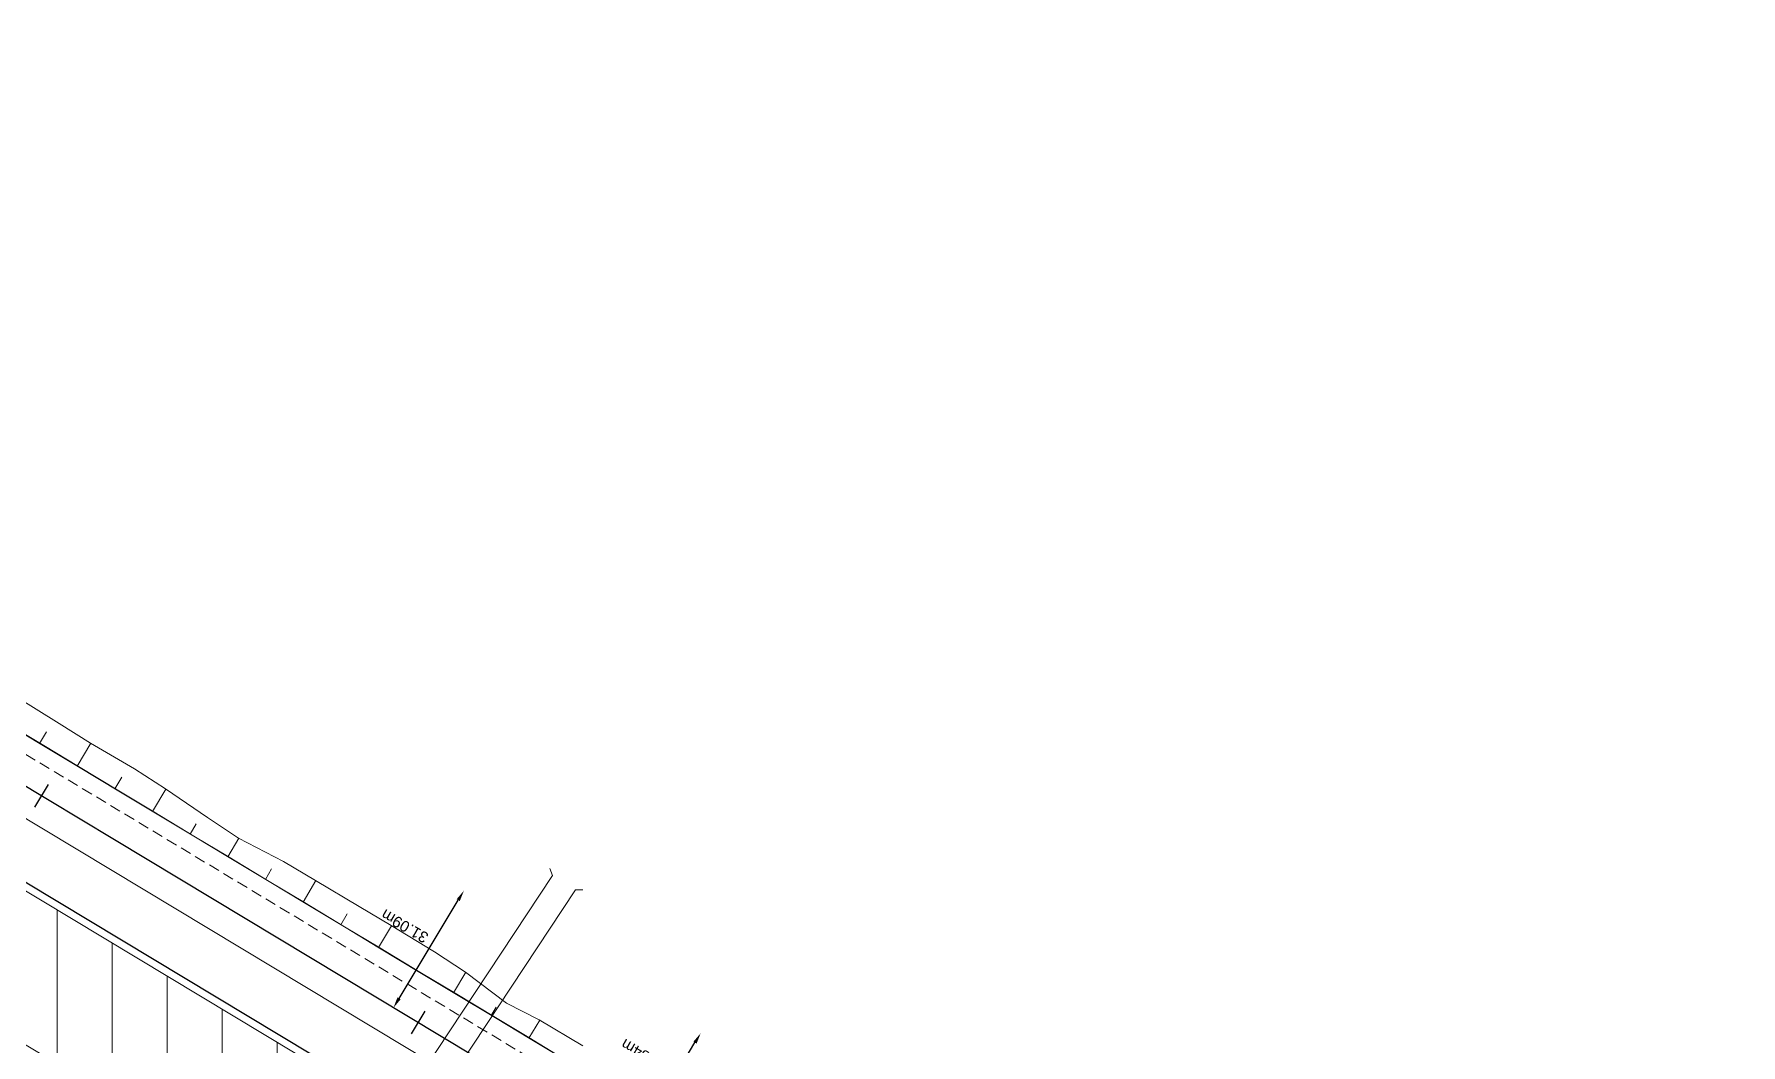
# Model space of a CAD drawing. Header units: metres. Extents: x 618805 to 628804, y 3390925 to 3396999.
# Drawn here: x 627041 to 627429.4, y 3392057 to 3392287 of the extents above; entities that cross this region are included whole.
import ezdxf

# ---------------------------------------------------------------- set-up
doc = ezdxf.new("R2010")
doc.units = ezdxf.units.M
doc.header["$MEASUREMENT"] = 0
doc.linetypes.add('HIDDEN', pattern=[0.375, 0.25, -0.125])
doc.layers.get('Defpoints').update_dxf_attribs({"lineweight": 0})
for name, color, linetype, lineweight in [('C-ALIG-LABL-DG', 1, 'Continuous', 25), ('NEW MANDI GOBINDGARH PLATFORM', 1, 'Continuous', 0), ('NEW MANDI GOBINDPUR LOOP LINES', 1, 'Continuous', 0), ('PROPOSED DFCC TOE LINE', 239, 'Continuous', 0), ('PROPOSED DFCC TOE SLOPES', 239, 'Continuous', 0), ('PROPOSED DFCC TRACK', 1, 'Continuous', 0), ('PROPOSED FORMATION LINE - PLAN', 187, 'Continuous', 0)]:
    doc.layers.add(name, color=color, linetype=linetype, lineweight=lineweight)
doc.layers.add('Dimension', color=10, linetype='Continuous')
doc.styles.get("Standard").update_dxf_attribs({"font": 'arial.ttf'})
doc.styles.add('Style-Arial', font='arial.ttf')
doc.dimstyles.get("Standard").update_dxf_attribs({"dimtxt": 2.5, "dimasz": 2.5, "dimexe": 0.18, "dimexo": 0.0625, "dimgap": 0.09, "dimtad": 0, "dimtih": 1, "dimtoh": 1, "dimdec": 3, "dimzin": 0, "dimdsep": 46, "dimtxsty": 'Standard', "dimcen": 0.09, "dimadec": 0, "dimazin": 0, "dimtfac": 1, "dimtdec": 3, "dimtofl": 0, "dimtmove": 0, "dimatfit": 3, "dimfxl": 1, "dimtolj": 1, "dimtzin": 0, "dimarcsym": 0})

# ---------------------------------------------------------------- blocks, each defined once
blk = doc.blocks.new('*D292')
at = {"layer": 'Defpoints', "color": 0, "transparency": 16777216}
for p in [(627138.8, 3392092.12), (627138.8, 3392092.12), (627122.76, 3392065.48)]:
    blk.add_point(p, dxfattribs=at)
at = {"layer": 'Dimension', "color": 0, "lineweight": -2, "transparency": 16777216}
blk.add_line((627124.05, 3392067.62), (627137.51, 3392089.97), dxfattribs=at)
at = {"layer": 'Dimension', "color": 0, "transparency": 16777216}
for points in [[(627137.15, 3392090.19), (627137.86, 3392089.76), (627138.8, 3392092.12)], [(627123.69, 3392067.84), (627124.41, 3392067.41), (627122.76, 3392065.48)]]:
    blk.add_solid(points, dxfattribs=at)
at = {"layer": 'Dimension', "color": 0, "lineweight": 0, "transparency": 16777216, "insert": (627125.33, 3392084.04), "char_height": 2.5, "attachment_point": 5, "rotation": 150, "style": 'Style-Arial'}
blk.add_mtext('\\A1;31.09m', dxfattribs=at)
blk = doc.blocks.new('TerminatorOpen_0.5')
at = {"color": 0, "linetype": 'ByBlock', "lineweight": -2}
for q in [(-1, 0.25), (-1, 0), (-1, -0.25)]:
    blk.add_line((0, 0), q, dxfattribs=at)
blk = doc.blocks.new('*D285')
at = {"layer": 'Defpoints', "color": 0, "transparency": 16777216}
for p in [(627192.67, 3392059.69), (627192.67, 3392059.69), (627179.86, 3392038.41)]:
    blk.add_point(p, dxfattribs=at)
at = {"layer": 'Dimension', "color": 0, "lineweight": -2, "transparency": 16777216}
blk.add_line((627181.15, 3392040.55), (627191.38, 3392057.55), dxfattribs=at)
at = {"layer": 'Dimension', "color": 0, "transparency": 16777216}
for points in [[(627191.02, 3392057.76), (627191.74, 3392057.33), (627192.67, 3392059.69)], [(627180.79, 3392040.76), (627181.5, 3392040.33), (627179.86, 3392038.41)]]:
    blk.add_solid(points, dxfattribs=at)
at = {"layer": 'Dimension', "color": 0, "lineweight": 0, "transparency": 16777216, "insert": (627179.91, 3392054.56), "char_height": 2.5, "attachment_point": 5, "rotation": 150, "style": 'Style-Arial'}
blk.add_mtext('\\A1;24.84m', dxfattribs=at)
blk = doc.blocks.new('Tick Hor')
blk.add_lwpolyline([(-0.5, 0), (0.5, 0)])

msp = doc.modelspace()

# ---------------------------------------------------------------- hatches: boundary and pattern name
at = {"layer": 'NEW MANDI GOBINDGARH PLATFORM', "lineweight": 0}
h = msp.add_hatch(dxfattribs=at)
h.set_pattern_fill('ANSI31', color=256, scale=100, angle=45)
h.set_pattern_definition([(90, (33.765, -20.325), (-12.5, 3e-15), [])])
h.paths.add_polyline_path([(626808.277, 3392230.9452), (626792.8029, 3392205.244), (627364.0509, 3391861.3783), (627371.5758, 3391856.8479), (627377.5657, 3391853.2307), (627382.0263, 3391850.5288), (627386.4627, 3391847.8307), (627392.4803, 3391844.1525), (627407.9524, 3391869.8505), (627406.5542, 3391870.7103), (627402.0801, 3391873.4451), (627397.592, 3391876.1747), (627393.0912, 3391878.9009), (627388.5711, 3391881.6306), (627384.0524, 3391884.3538), (627379.5247, 3391887.0798)])
h.paths.add_polyline_path([(627302.813, 3391913.6305), (627237.3144, 3391952.7737), (627233.9082, 3391947.2874), (627299.4068, 3391908.1442)], flags=16)
h.paths.add_polyline_path([(627044.2814, 3392071.543), (626976.4194, 3392111.976), (626973.8974, 3392107.7527), (627041.7594, 3392067.3197)], flags=16)

# ---------------------------------------------------------------- linework, layer by layer
at = {"layer": 'NEW MANDI GOBINDGARH PLATFORM', "linetype": 'Continuous', "lineweight": 0}
msp.add_lwpolyline([(626792.8029, 3392205.244), (626808.277, 3392230.9452), (627408.003, 3391869.9371), (627392.5312, 3391844.2345), (626792.8052, 3392205.2426)], dxfattribs=at)
at = {"layer": 'NEW MANDI GOBINDPUR LOOP LINES', "linetype": 'Continuous', "lineweight": 0, "flags": 128}
msp.add_lwpolyline([(627417.0667, 3391881.0273), (625293.8938, 3393159.082)], dxfattribs=at)
at = {"layer": 'NEW MANDI GOBINDPUR LOOP LINES', "color": 5, "linetype": 'HIDDEN', "lineweight": 0, "ltscale": 10, "flags": 128}
msp.add_lwpolyline([(627352.8953, 3391934.2456), (626469.1545, 3392466.2179)], dxfattribs=at)
at = {"layer": 'NEW MANDI GOBINDPUR LOOP LINES', "color": 1, "linetype": 'Continuous', "lineweight": 25}
msp.add_lwpolyline([(627429.3589, 3391859.038), (626872.8903, 3392194.0071)], dxfattribs=at)
at = {"layer": 'PROPOSED DFCC TOE LINE', "lineweight": 0, "flags": 128}
msp.add_lwpolyline([(627036.8503, 3392136.2927), (627046.7103, 3392130.1277), (627053.8163, 3392125.6987), (627063.8773, 3392119.8657), (627070.9003, 3392115.2987), (627080.4293, 3392108.7757), (627087.4893, 3392104.0777), (627097.7573, 3392098.7827), (627105.0393, 3392094.4527), (627114.9643, 3392088.5437), (627122.2093, 3392084.1957), (627132.0753, 3392078.1897), (627139.1843, 3392073.6137), (627148.5073, 3392066.5627), (627155.9593, 3392062.7017), (627165.8483, 3392056.8387)], dxfattribs=at)
at = {"layer": 'PROPOSED DFCC TOE SLOPES', "linetype": 'Continuous', "lineweight": 0, "flags": 128}
for points in [[(627042.2206, 3392125.6347), (627043.8168, 3392128.2868)], [(627042.2208, 3392125.6346), (627043.8172, 3392128.2866)], [(627050.7882, 3392120.4772), (627053.9016, 3392125.6492)], [(627050.7883, 3392120.4772), (627053.9017, 3392125.6492)], [(627059.356, 3392115.3203), (627060.9551, 3392117.9766)], [(627067.9234, 3392110.1631), (627070.9814, 3392115.2432)], [(627076.4911, 3392105.0062), (627077.8691, 3392107.2956)], [(627076.4915, 3392105.0059), (627077.8697, 3392107.2952)], [(627085.0584, 3392099.8481), (627087.5772, 3392104.0324)], [(627093.6259, 3392094.6913), (627095.0549, 3392097.0653)], [(627093.626, 3392094.6912), (627095.0551, 3392097.0652)], [(627102.1936, 3392089.534), (627105.124, 3392094.4023)], [(627102.1936, 3392089.534), (627105.1241, 3392094.4022)], [(627110.7611, 3392084.3767), (627112.2389, 3392086.8316)], [(627110.7612, 3392084.3766), (627112.2391, 3392086.8315)], [(627119.3284, 3392079.2191), (627122.2932, 3392084.1446)], [(627127.8957, 3392074.0619), (627129.3652, 3392076.5034)], [(627127.896, 3392074.0617), (627129.3657, 3392076.5031)], [(627136.4638, 3392068.9049), (627139.2627, 3392073.5544)], [(627145.0312, 3392063.7475), (627146.1572, 3392065.618)], [(627145.0313, 3392063.7475), (627146.1573, 3392065.6179)], [(627153.5985, 3392058.59), (627156.0435, 3392062.6518)]]:
    msp.add_lwpolyline(points, dxfattribs=at)
at = {"layer": 'PROPOSED DFCC TRACK', "color": 12, "linetype": 'Continuous', "lineweight": 30, "flags": 128}
msp.add_lwpolyline([(627424.6711, 3391883.7448), (625313.4532, 3393154.6032)], dxfattribs=at)
at = {"layer": 'PROPOSED DFCC TRACK', "linetype": 'Continuous', "lineweight": 0, "flags": 128}
for points in [[(627087.8181, 3391989.6054), (627088.8924, 3391989.5602), (627158.9234, 3392095.5491), (627158.3252, 3392097.1423)], [(627094.588, 3391985.3134), (627094.1251, 3391986.284), (627164.156, 3392092.2729), (627165.8562, 3392092.3474)]]:
    msp.add_lwpolyline(points, dxfattribs=at)
at = {"layer": 'PROPOSED FORMATION LINE - PLAN', "lineweight": 0, "flags": 128}
for points in [[(627163.3633, 3392052.7117), (627153.5143, 3392058.6407), (627146.3383, 3392062.9607), (627136.3793, 3392068.9557), (627129.1403, 3392073.3127), (627119.2443, 3392079.2697), (627112.0053, 3392083.6277), (627102.1093, 3392089.5847), (627094.8513, 3392093.9537), (627084.9743, 3392099.8987), (627077.7163, 3392104.2687), (627067.8393, 3392110.2137), (627060.6663, 3392114.5317), (627050.7043, 3392120.5277), (627043.5313, 3392124.8457), (627033.5693, 3392130.8427)], [(627163.3893, 3392052.7547), (627153.5403, 3392058.6837), (627146.3643, 3392063.0037), (627136.4053, 3392068.9977), (627129.1663, 3392073.3557), (627119.2703, 3392079.3127), (627112.0303, 3392083.6707), (627102.1353, 3392089.6277), (627094.8763, 3392093.9967), (627085.0003, 3392099.9417), (627077.7413, 3392104.3107), (627067.8653, 3392110.2567), (627060.6923, 3392114.5747), (627050.7303, 3392120.5707), (627043.5563, 3392124.8887), (627033.5953, 3392130.8857)]]:
    msp.add_lwpolyline(points, dxfattribs=at)

# ---------------------------------------------------------------- block references
at = {"layer": 'C-ALIG-LABL-DG', "color": 1, "linetype": 'Continuous', "lineweight": 25, "xscale": 6, "yscale": 6, "zscale": 6, "rotation": 238.9541622295999}
for p in [(627042.6525, 3392113.7116), (627128.328, 3392062.1392)]:
    msp.add_blockref('Tick Hor', p, dxfattribs=at)

# ---------------------------------------------------------------- dimensions: what is measured, and where the dimension line sits
at = {"layer": 'Dimension', "color": 10, "lineweight": 0}
for base, p1, p2, picture, middle in [((627138.7961, 3392092.1169), (627122.7622, 3392065.4804), (627138.7961, 3392092.1169), '*D292', (627125.3273, 3392084.0416)), ((627192.668, 3392059.6884), (627179.8573, 3392038.4067), (627192.668, 3392059.6884), '*D285', (627179.9073, 3392054.564))]:
    dim = msp.add_linear_dim(base=base, p1=p1, p2=p2, angle=58.953949, dimstyle='Standard', override={"dimexe": 0.125, "dimexo": 0.125, "dimgap": 0.125, "dimtad": 1, "dimtih": 0, "dimtoh": 0, "dimzin": 11, "dimpost": 'm', "dimtxsty": 'Style-Arial', "dimsah": 1, "dimadec": 4, "dimazin": 3, "dimtmove": 2, "dimldrblk": 'TerminatorOpen_0.5', "dimfrac": 2, "dimtzin": 11}, dxfattribs=at)
    dim.commit()
    dim.dimension.update_dxf_attribs({"geometry": picture, "text_midpoint": middle, "dimtype": 129, "text_rotation": 150})

doc.saveas('drawing.dxf')
